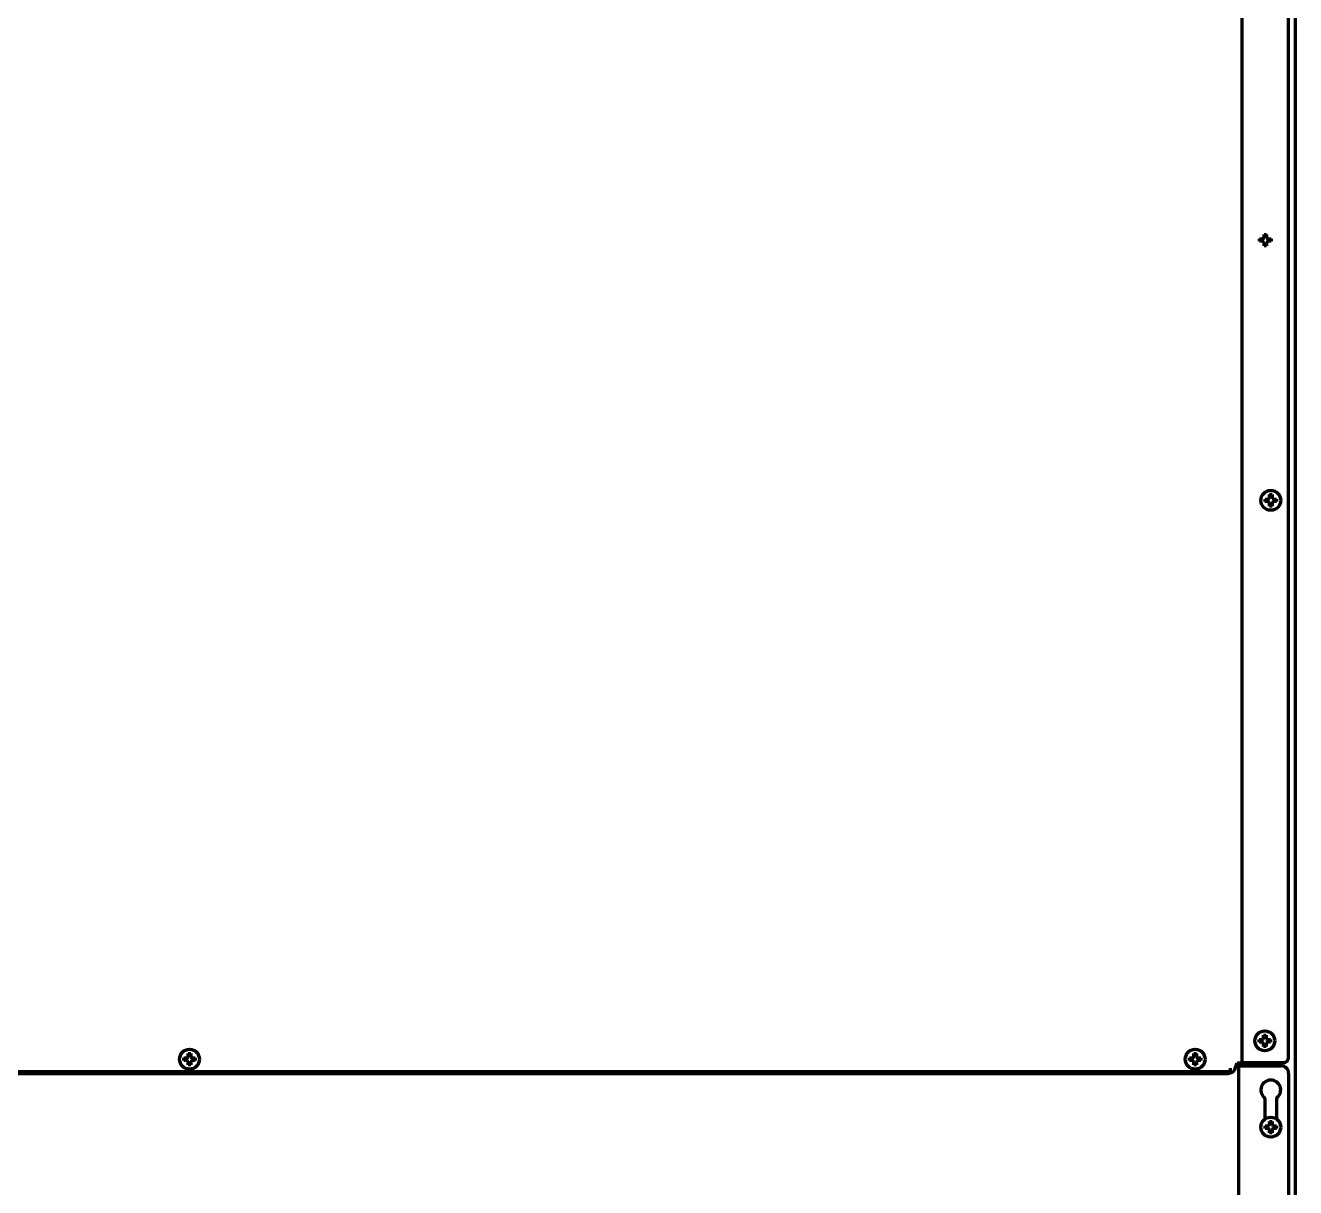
# Model space of a CAD drawing. Header units: inches. Extents: x -2405 to 7588, y 441 to 5654.
# Drawn here: x 7039 to 7551, y 2725 to 3194 of the extents above; entities that cross this region are included whole.
import ezdxf

# ---------------------------------------------------------------- set-up
doc = ezdxf.new("R2010")
doc.units = ezdxf.units.IN

msp = doc.modelspace()

# ---------------------------------------------------------------- linework, layer by layer
at = {"linetype": 'Continuous', "lineweight": 70}
for p, q in [((7551.08, 2437.13), (7551.08, 4088.65)), ((7548.28, 2777.73), (7548.28, 4078.7)), ((7529.38, 4073.78), (7529.38, 2775.73)), ((7536.58, 3107.53), (7536.58, 3108.03)), ((7536.58, 3107.03), (7536.58, 3107.53)), ((7541.18, 3108.03), (7541.18, 3107.53)), ((7541.18, 3107.53), (7541.18, 3107.03)), ((7538.78, 3002.53), (7538.78, 3003.03)), ((7538.78, 3002.03), (7538.78, 3002.53)), ((7543.38, 3003.03), (7543.38, 3002.53)), ((7543.38, 3002.53), (7543.38, 3002.03)), ((7536.38, 2784.53), (7536.38, 2785.03)), ((7536.38, 2784.03), (7536.38, 2784.53)), ((7540.98, 2785.03), (7540.98, 2784.53)), ((7540.98, 2784.53), (7540.98, 2784.03)), ((7102.78, 2777.13), (7102.78, 2777.63)), ((7102.78, 2776.63), (7102.78, 2777.13)), ((7107.38, 2777.63), (7107.38, 2777.13)), ((7107.38, 2777.13), (7107.38, 2776.63)), ((7508.28, 2777.13), (7508.28, 2777.63)), ((7508.28, 2776.63), (7508.28, 2777.13)), ((7512.88, 2777.63), (7512.88, 2777.13)), ((7512.88, 2777.13), (7512.88, 2776.63)), ((6688.44, 2772.18), (7521.72, 2772.18)), ((6688.44, 2771.38), (7521.72, 2771.38)), ((7524.72, 2773.47), (7524.72, 2772.47)), ((7524.72, 2772.47), (7524.72, 2772.28)), ((7524.72, 2772.28), (7524.72, 2771.48)), ((7526.6, 2773.04), (7527.58, 2775.73)), ((7527.58, 2775.73), (7529.38, 2775.73)), ((7528.08, 2775.73), (7528.08, 2457.93)), ((7528.08, 2774.43), (7529.08, 2774.43)), ((7529.08, 2774.43), (7545.28, 2774.43)), ((7530.38, 2775.73), (7529.38, 2775.73)), ((7546.28, 2775.73), (7530.38, 2775.73)), ((7548.28, 2771.43), (7548.28, 2462.73)), ((7538.83, 2753.04), (7538.83, 2760.93)), ((7543.33, 2760.93), (7543.33, 2753.04)), ((7538.78, 2749.73), (7538.78, 2750.23)), ((7538.78, 2749.23), (7538.78, 2749.73)), ((7543.38, 2750.23), (7543.38, 2749.73)), ((7543.38, 2749.73), (7543.38, 2749.23))]:
    msp.add_line(p, q, dxfattribs=at)
for centre in [(7541.08, 3002.53), (7538.68, 2784.53), (7105.08, 2777.13), (7510.58, 2777.13), (7541.08, 2749.73)]:
    msp.add_circle(centre, 4, dxfattribs=at)
for centre, radius, start, end in [((7546.28, 2777.73), 2, 270, 0), ((7524.72, 2773.73), 2, 270, 340), ((7545.28, 2771.43), 3, 0, 90), ((7541.08, 2764.73), 4, 310.5416, 229.4584), ((7537.83, 2760.93), 1, 0, 49.4584), ((7544.33, 2760.93), 1, 130.5416, 180)]:
    msp.add_arc(centre, radius, start, end, dxfattribs=at)
for centre, major_axis, start_param, end_param in [((7521.72, 2772.28), (-3, 0), 1.570796, 3.141593), ((7521.72, 2771.48), (3, 0), 4.712389, 6.283185)]:
    msp.add_ellipse(centre, major_axis=major_axis, ratio=0.034899, start_param=start_param, end_param=end_param, dxfattribs=at)
for points in [[(7538.38, 3108.53), (7538.38, 3108.58), (7538.38, 3108.69), (7538.38, 3108.85), (7538.38, 3109.01), (7538.38, 3109.17), (7538.38, 3109.32), (7538.38, 3109.47), (7538.38, 3109.64), (7538.38, 3109.76), (7538.38, 3109.83)], [(7538.38, 3109.83), (7538.55, 3109.83), (7538.88, 3109.83), (7539.21, 3109.83), (7539.38, 3109.83)], [(7537.88, 3107.03), (7537.83, 3107.03), (7537.72, 3107.03), (7537.56, 3107.03), (7537.4, 3107.03), (7537.24, 3107.03), (7537.09, 3107.03), (7536.93, 3107.03), (7536.77, 3107.03), (7536.64, 3107.03), (7536.58, 3107.03)], [(7537.88, 3108.03), (7537.9, 3108.05), (7537.95, 3108.1), (7538.02, 3108.17), (7538.09, 3108.24), (7538.16, 3108.31), (7538.24, 3108.38), (7538.31, 3108.46), (7538.36, 3108.5), (7538.38, 3108.53)], [(7538.38, 3106.53), (7538.35, 3106.55), (7538.3, 3106.61), (7538.23, 3106.68), (7538.16, 3106.75), (7538.09, 3106.82), (7538.02, 3106.89), (7537.95, 3106.96), (7537.9, 3107), (7537.88, 3107.03)], [(7539.38, 3105.23), (7539.21, 3105.23), (7538.88, 3105.23), (7538.55, 3105.23), (7538.38, 3105.23)], [(7539.38, 3108.53), (7539.41, 3108.5), (7539.46, 3108.45), (7539.53, 3108.38), (7539.6, 3108.31), (7539.67, 3108.24), (7539.74, 3108.17), (7539.81, 3108.1), (7539.86, 3108.05), (7539.88, 3108.03)], [(7539.88, 3107.03), (7539.86, 3107), (7539.81, 3106.96), (7539.74, 3106.89), (7539.67, 3106.81), (7539.59, 3106.74), (7539.52, 3106.67), (7539.45, 3106.6), (7539.4, 3106.55), (7539.38, 3106.53)], [(7539.38, 3106.53), (7539.38, 3106.47), (7539.38, 3106.37), (7539.38, 3106.2), (7539.38, 3106.05), (7539.38, 3105.89), (7539.38, 3105.74), (7539.38, 3105.58), (7539.38, 3105.42), (7539.38, 3105.29), (7539.38, 3105.23)], [(7539.88, 3108.03), (7539.93, 3108.03), (7540.04, 3108.03), (7540.2, 3108.03), (7540.36, 3108.03), (7540.52, 3108.03), (7540.67, 3108.03), (7540.83, 3108.03), (7540.99, 3108.03), (7541.12, 3108.03), (7541.18, 3108.03)], [(7540.08, 3002.03), (7540.03, 3002.03), (7539.92, 3002.03), (7539.76, 3002.03), (7539.6, 3002.03), (7539.44, 3002.03), (7539.29, 3002.03), (7539.13, 3002.03), (7538.97, 3002.03), (7538.84, 3002.03), (7538.78, 3002.03)], [(7540.08, 3003.03), (7540.1, 3003.05), (7540.15, 3003.1), (7540.22, 3003.17), (7540.29, 3003.24), (7540.36, 3003.31), (7540.44, 3003.38), (7540.51, 3003.46), (7540.56, 3003.5), (7540.58, 3003.53)], [(7540.58, 3001.53), (7540.55, 3001.55), (7540.5, 3001.61), (7540.43, 3001.68), (7540.36, 3001.75), (7540.29, 3001.82), (7540.22, 3001.89), (7540.15, 3001.96), (7540.1, 3002), (7540.08, 3002.03)], [(7540.58, 3003.53), (7540.58, 3003.58), (7540.58, 3003.69), (7540.58, 3003.85), (7540.58, 3004.01), (7540.58, 3004.17), (7540.58, 3004.32), (7540.58, 3004.47), (7540.58, 3004.64), (7540.58, 3004.76), (7540.58, 3004.83)], [(7540.58, 3004.83), (7540.75, 3004.83), (7541.08, 3004.83), (7541.41, 3004.83), (7541.58, 3004.83)], [(7541.58, 3003.53), (7541.61, 3003.5), (7541.66, 3003.45), (7541.73, 3003.38), (7541.8, 3003.31), (7541.87, 3003.24), (7541.94, 3003.17), (7542.01, 3003.1), (7542.06, 3003.05), (7542.08, 3003.03)], [(7542.08, 3002.03), (7542.06, 3002), (7542.01, 3001.96), (7541.94, 3001.89), (7541.87, 3001.81), (7541.79, 3001.74), (7541.72, 3001.67), (7541.65, 3001.6), (7541.6, 3001.55), (7541.58, 3001.53)], [(7541.58, 3001.53), (7541.58, 3001.47), (7541.58, 3001.37), (7541.58, 3001.2), (7541.58, 3001.05), (7541.58, 3000.89), (7541.58, 3000.74), (7541.58, 3000.58), (7541.58, 3000.42), (7541.58, 3000.29), (7541.58, 3000.23)], [(7542.08, 3003.03), (7542.13, 3003.03), (7542.24, 3003.03), (7542.4, 3003.03), (7542.56, 3003.03), (7542.72, 3003.03), (7542.87, 3003.03), (7543.03, 3003.03), (7543.19, 3003.03), (7543.32, 3003.03), (7543.38, 3003.03)], [(7541.58, 3000.23), (7541.41, 3000.23), (7541.08, 3000.23), (7540.75, 3000.23), (7540.58, 3000.23)], [(7538.18, 2785.53), (7538.18, 2785.58), (7538.18, 2785.69), (7538.18, 2785.85), (7538.18, 2786.01), (7538.18, 2786.17), (7538.18, 2786.32), (7538.18, 2786.47), (7538.18, 2786.64), (7538.18, 2786.76), (7538.18, 2786.83)], [(7538.18, 2786.83), (7538.35, 2786.83), (7538.68, 2786.83), (7539.01, 2786.83), (7539.18, 2786.83)], [(7537.68, 2784.03), (7537.63, 2784.03), (7537.52, 2784.03), (7537.36, 2784.03), (7537.2, 2784.03), (7537.04, 2784.03), (7536.89, 2784.03), (7536.73, 2784.03), (7536.57, 2784.03), (7536.44, 2784.03), (7536.38, 2784.03)], [(7537.68, 2785.03), (7537.7, 2785.05), (7537.75, 2785.1), (7537.82, 2785.17), (7537.89, 2785.24), (7537.96, 2785.31), (7538.04, 2785.38), (7538.11, 2785.46), (7538.16, 2785.5), (7538.18, 2785.53)], [(7538.18, 2783.53), (7538.15, 2783.55), (7538.1, 2783.61), (7538.03, 2783.68), (7537.96, 2783.75), (7537.89, 2783.82), (7537.82, 2783.89), (7537.75, 2783.96), (7537.7, 2784), (7537.68, 2784.03)], [(7539.18, 2782.23), (7539.01, 2782.23), (7538.68, 2782.23), (7538.35, 2782.23), (7538.18, 2782.23)], [(7539.18, 2785.53), (7539.21, 2785.5), (7539.26, 2785.45), (7539.33, 2785.38), (7539.4, 2785.31), (7539.47, 2785.24), (7539.54, 2785.17), (7539.61, 2785.1), (7539.66, 2785.05), (7539.68, 2785.03)], [(7539.68, 2784.03), (7539.66, 2784), (7539.61, 2783.96), (7539.54, 2783.89), (7539.47, 2783.81), (7539.39, 2783.74), (7539.32, 2783.67), (7539.25, 2783.6), (7539.2, 2783.55), (7539.18, 2783.53)], [(7539.18, 2783.53), (7539.18, 2783.47), (7539.18, 2783.37), (7539.18, 2783.2), (7539.18, 2783.05), (7539.18, 2782.89), (7539.18, 2782.74), (7539.18, 2782.58), (7539.18, 2782.42), (7539.18, 2782.29), (7539.18, 2782.23)], [(7539.68, 2785.03), (7539.73, 2785.03), (7539.84, 2785.03), (7540, 2785.03), (7540.16, 2785.03), (7540.32, 2785.03), (7540.47, 2785.03), (7540.63, 2785.03), (7540.79, 2785.03), (7540.92, 2785.03), (7540.98, 2785.03)], [(7104.08, 2776.63), (7104.03, 2776.63), (7103.92, 2776.63), (7103.76, 2776.63), (7103.6, 2776.63), (7103.44, 2776.63), (7103.29, 2776.63), (7103.13, 2776.63), (7102.97, 2776.63), (7102.84, 2776.63), (7102.78, 2776.63)], [(7104.08, 2777.63), (7104.1, 2777.65), (7104.15, 2777.7), (7104.22, 2777.77), (7104.29, 2777.84), (7104.36, 2777.91), (7104.44, 2777.98), (7104.51, 2778.06), (7104.56, 2778.1), (7104.58, 2778.13)], [(7104.58, 2776.13), (7104.55, 2776.15), (7104.5, 2776.21), (7104.43, 2776.28), (7104.36, 2776.35), (7104.29, 2776.42), (7104.22, 2776.49), (7104.15, 2776.56), (7104.1, 2776.6), (7104.08, 2776.63)], [(7104.58, 2778.13), (7104.58, 2778.18), (7104.58, 2778.29), (7104.58, 2778.45), (7104.58, 2778.61), (7104.58, 2778.77), (7104.58, 2778.92), (7104.58, 2779.07), (7104.58, 2779.24), (7104.58, 2779.36), (7104.58, 2779.43)], [(7104.58, 2779.43), (7104.75, 2779.43), (7105.08, 2779.43), (7105.41, 2779.43), (7105.58, 2779.43)], [(7105.58, 2778.13), (7105.61, 2778.1), (7105.66, 2778.05), (7105.73, 2777.98), (7105.8, 2777.91), (7105.87, 2777.84), (7105.94, 2777.77), (7106.01, 2777.7), (7106.06, 2777.65), (7106.08, 2777.63)], [(7106.08, 2776.63), (7106.06, 2776.6), (7106.01, 2776.56), (7105.94, 2776.49), (7105.87, 2776.41), (7105.79, 2776.34), (7105.72, 2776.27), (7105.65, 2776.2), (7105.6, 2776.15), (7105.58, 2776.13)], [(7105.58, 2776.13), (7105.58, 2776.07), (7105.58, 2775.97), (7105.58, 2775.8), (7105.58, 2775.65), (7105.58, 2775.49), (7105.58, 2775.34), (7105.58, 2775.18), (7105.58, 2775.02), (7105.58, 2774.89), (7105.58, 2774.83)], [(7106.08, 2777.63), (7106.13, 2777.63), (7106.24, 2777.63), (7106.4, 2777.63), (7106.56, 2777.63), (7106.72, 2777.63), (7106.87, 2777.63), (7107.03, 2777.63), (7107.19, 2777.63), (7107.32, 2777.63), (7107.38, 2777.63)], [(7509.58, 2776.63), (7509.53, 2776.63), (7509.42, 2776.63), (7509.26, 2776.63), (7509.1, 2776.63), (7508.94, 2776.63), (7508.79, 2776.63), (7508.63, 2776.63), (7508.47, 2776.63), (7508.34, 2776.63), (7508.28, 2776.63)], [(7509.58, 2777.63), (7509.6, 2777.65), (7509.65, 2777.7), (7509.72, 2777.77), (7509.79, 2777.84), (7509.86, 2777.91), (7509.94, 2777.98), (7510.01, 2778.06), (7510.06, 2778.1), (7510.08, 2778.13)], [(7510.08, 2776.13), (7510.05, 2776.15), (7510, 2776.21), (7509.93, 2776.28), (7509.86, 2776.35), (7509.79, 2776.42), (7509.72, 2776.49), (7509.65, 2776.56), (7509.6, 2776.6), (7509.58, 2776.63)], [(7510.08, 2778.13), (7510.08, 2778.18), (7510.08, 2778.29), (7510.08, 2778.45), (7510.08, 2778.61), (7510.08, 2778.77), (7510.08, 2778.92), (7510.08, 2779.07), (7510.08, 2779.24), (7510.08, 2779.36), (7510.08, 2779.43)], [(7510.08, 2779.43), (7510.25, 2779.43), (7510.58, 2779.43), (7510.91, 2779.43), (7511.08, 2779.43)], [(7511.08, 2778.13), (7511.11, 2778.1), (7511.16, 2778.05), (7511.23, 2777.98), (7511.3, 2777.91), (7511.37, 2777.84), (7511.44, 2777.77), (7511.51, 2777.7), (7511.56, 2777.65), (7511.58, 2777.63)], [(7511.58, 2776.63), (7511.56, 2776.6), (7511.51, 2776.56), (7511.44, 2776.49), (7511.37, 2776.41), (7511.29, 2776.34), (7511.22, 2776.27), (7511.15, 2776.2), (7511.1, 2776.15), (7511.08, 2776.13)], [(7511.08, 2776.13), (7511.08, 2776.07), (7511.08, 2775.97), (7511.08, 2775.8), (7511.08, 2775.65), (7511.08, 2775.49), (7511.08, 2775.34), (7511.08, 2775.18), (7511.08, 2775.02), (7511.08, 2774.89), (7511.08, 2774.83)], [(7511.58, 2777.63), (7511.63, 2777.63), (7511.74, 2777.63), (7511.9, 2777.63), (7512.06, 2777.63), (7512.22, 2777.63), (7512.37, 2777.63), (7512.53, 2777.63), (7512.69, 2777.63), (7512.82, 2777.63), (7512.88, 2777.63)], [(7105.58, 2774.83), (7105.41, 2774.83), (7105.08, 2774.83), (7104.75, 2774.83), (7104.58, 2774.83)], [(7511.08, 2774.83), (7510.91, 2774.83), (7510.58, 2774.83), (7510.25, 2774.83), (7510.08, 2774.83)], [(7540.08, 2750.23), (7540.1, 2750.25), (7540.15, 2750.3), (7540.22, 2750.37), (7540.29, 2750.44), (7540.36, 2750.51), (7540.44, 2750.58), (7540.51, 2750.66), (7540.56, 2750.7), (7540.58, 2750.73)], [(7540.58, 2750.73), (7540.58, 2750.78), (7540.58, 2750.89), (7540.58, 2751.05), (7540.58, 2751.21), (7540.58, 2751.37), (7540.58, 2751.52), (7540.58, 2751.67), (7540.58, 2751.84), (7540.58, 2751.96), (7540.58, 2752.03)], [(7540.58, 2752.03), (7540.75, 2752.03), (7541.08, 2752.03), (7541.41, 2752.03), (7541.58, 2752.03)], [(7541.58, 2750.73), (7541.61, 2750.7), (7541.66, 2750.65), (7541.73, 2750.58), (7541.8, 2750.51), (7541.87, 2750.44), (7541.94, 2750.37), (7542.01, 2750.3), (7542.06, 2750.25), (7542.08, 2750.23)], [(7540.08, 2749.23), (7540.03, 2749.23), (7539.92, 2749.23), (7539.76, 2749.23), (7539.6, 2749.23), (7539.44, 2749.23), (7539.29, 2749.23), (7539.13, 2749.23), (7538.97, 2749.23), (7538.84, 2749.23), (7538.78, 2749.23)], [(7540.58, 2748.73), (7540.55, 2748.75), (7540.5, 2748.81), (7540.43, 2748.88), (7540.36, 2748.95), (7540.29, 2749.02), (7540.22, 2749.09), (7540.15, 2749.16), (7540.1, 2749.2), (7540.08, 2749.23)], [(7541.58, 2747.43), (7541.41, 2747.43), (7541.08, 2747.43), (7540.75, 2747.43), (7540.58, 2747.43)], [(7542.08, 2749.23), (7542.06, 2749.2), (7542.01, 2749.16), (7541.94, 2749.09), (7541.87, 2749.01), (7541.79, 2748.94), (7541.72, 2748.87), (7541.65, 2748.8), (7541.6, 2748.75), (7541.58, 2748.73)], [(7541.58, 2748.73), (7541.58, 2748.67), (7541.58, 2748.57), (7541.58, 2748.4), (7541.58, 2748.25), (7541.58, 2748.09), (7541.58, 2747.94), (7541.58, 2747.78), (7541.58, 2747.62), (7541.58, 2747.49), (7541.58, 2747.43)], [(7542.08, 2750.23), (7542.13, 2750.23), (7542.24, 2750.23), (7542.4, 2750.23), (7542.56, 2750.23), (7542.72, 2750.23), (7542.87, 2750.23), (7543.03, 2750.23), (7543.19, 2750.23), (7543.32, 2750.23), (7543.38, 2750.23)]]:
    msp.add_open_spline(points, degree=3, dxfattribs=at)
for points in [[(7539.38, 3109.83), (7539.38, 3109.63), (7539.38, 3109.42), (7539.38, 3109.09), (7539.38, 3108.98), (7539.38, 3108.76), (7539.38, 3108.64), (7539.38, 3108.53)], [(7536.58, 3108.03), (7536.78, 3108.03), (7536.99, 3108.03), (7537.32, 3108.03), (7537.43, 3108.03), (7537.65, 3108.03), (7537.76, 3108.03), (7537.88, 3108.03)], [(7538.38, 3105.23), (7538.38, 3105.43), (7538.38, 3105.64), (7538.38, 3105.97), (7538.38, 3106.08), (7538.38, 3106.3), (7538.38, 3106.41), (7538.38, 3106.53)], [(7541.18, 3107.03), (7540.98, 3107.03), (7540.77, 3107.03), (7540.44, 3107.03), (7540.33, 3107.03), (7540.11, 3107.03), (7539.99, 3107.03), (7539.88, 3107.03)], [(7538.78, 3003.03), (7538.98, 3003.03), (7539.19, 3003.03), (7539.52, 3003.03), (7539.63, 3003.03), (7539.85, 3003.03), (7539.96, 3003.03), (7540.08, 3003.03)], [(7540.58, 3000.23), (7540.58, 3000.43), (7540.58, 3000.64), (7540.58, 3000.97), (7540.58, 3001.08), (7540.58, 3001.3), (7540.58, 3001.41), (7540.58, 3001.53)], [(7541.58, 3004.83), (7541.58, 3004.63), (7541.58, 3004.42), (7541.58, 3004.09), (7541.58, 3003.98), (7541.58, 3003.76), (7541.58, 3003.64), (7541.58, 3003.53)], [(7543.38, 3002.03), (7543.18, 3002.03), (7542.97, 3002.03), (7542.64, 3002.03), (7542.53, 3002.03), (7542.31, 3002.03), (7542.19, 3002.03), (7542.08, 3002.03)], [(7539.18, 2786.83), (7539.18, 2786.63), (7539.18, 2786.42), (7539.18, 2786.09), (7539.18, 2785.98), (7539.18, 2785.76), (7539.18, 2785.64), (7539.18, 2785.53)], [(7536.38, 2785.03), (7536.58, 2785.03), (7536.79, 2785.03), (7537.12, 2785.03), (7537.23, 2785.03), (7537.45, 2785.03), (7537.56, 2785.03), (7537.68, 2785.03)], [(7538.18, 2782.23), (7538.18, 2782.43), (7538.18, 2782.64), (7538.18, 2782.97), (7538.18, 2783.08), (7538.18, 2783.3), (7538.18, 2783.41), (7538.18, 2783.53)], [(7540.98, 2784.03), (7540.78, 2784.03), (7540.57, 2784.03), (7540.24, 2784.03), (7540.13, 2784.03), (7539.91, 2784.03), (7539.79, 2784.03), (7539.68, 2784.03)], [(7102.78, 2777.63), (7102.98, 2777.63), (7103.19, 2777.63), (7103.52, 2777.63), (7103.63, 2777.63), (7103.85, 2777.63), (7103.96, 2777.63), (7104.08, 2777.63)], [(7104.58, 2774.83), (7104.58, 2775.03), (7104.58, 2775.24), (7104.58, 2775.57), (7104.58, 2775.68), (7104.58, 2775.9), (7104.58, 2776.01), (7104.58, 2776.13)], [(7105.58, 2779.43), (7105.58, 2779.23), (7105.58, 2779.02), (7105.58, 2778.69), (7105.58, 2778.58), (7105.58, 2778.36), (7105.58, 2778.24), (7105.58, 2778.13)], [(7107.38, 2776.63), (7107.18, 2776.63), (7106.97, 2776.63), (7106.64, 2776.63), (7106.53, 2776.63), (7106.31, 2776.63), (7106.19, 2776.63), (7106.08, 2776.63)], [(7508.28, 2777.63), (7508.48, 2777.63), (7508.69, 2777.63), (7509.02, 2777.63), (7509.13, 2777.63), (7509.35, 2777.63), (7509.46, 2777.63), (7509.58, 2777.63)], [(7510.08, 2774.83), (7510.08, 2775.03), (7510.08, 2775.24), (7510.08, 2775.57), (7510.08, 2775.68), (7510.08, 2775.9), (7510.08, 2776.01), (7510.08, 2776.13)], [(7511.08, 2779.43), (7511.08, 2779.23), (7511.08, 2779.02), (7511.08, 2778.69), (7511.08, 2778.58), (7511.08, 2778.36), (7511.08, 2778.24), (7511.08, 2778.13)], [(7512.88, 2776.63), (7512.68, 2776.63), (7512.47, 2776.63), (7512.14, 2776.63), (7512.03, 2776.63), (7511.81, 2776.63), (7511.69, 2776.63), (7511.58, 2776.63)], [(7541.58, 2752.03), (7541.58, 2751.83), (7541.58, 2751.62), (7541.58, 2751.29), (7541.58, 2751.18), (7541.58, 2750.96), (7541.58, 2750.84), (7541.58, 2750.73)], [(7538.78, 2750.23), (7538.98, 2750.23), (7539.19, 2750.23), (7539.52, 2750.23), (7539.63, 2750.23), (7539.85, 2750.23), (7539.96, 2750.23), (7540.08, 2750.23)], [(7540.58, 2747.43), (7540.58, 2747.63), (7540.58, 2747.84), (7540.58, 2748.17), (7540.58, 2748.28), (7540.58, 2748.5), (7540.58, 2748.61), (7540.58, 2748.73)], [(7543.38, 2749.23), (7543.18, 2749.23), (7542.97, 2749.23), (7542.64, 2749.23), (7542.53, 2749.23), (7542.31, 2749.23), (7542.19, 2749.23), (7542.08, 2749.23)]]:
    msp.add_open_spline(points, degree=3, knots=[0, 0, 0, 0, 0.5, 0.5, 0.75, 0.75, 1, 1, 1, 1], dxfattribs=at)

doc.saveas('drawing.dxf')
